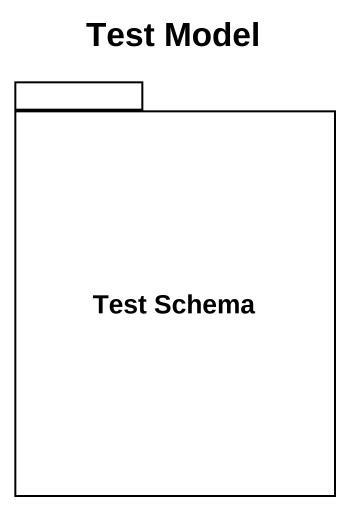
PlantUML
@startuml
title Test Model
package "Test Schema" as Test_Schema {
}
@enduml
